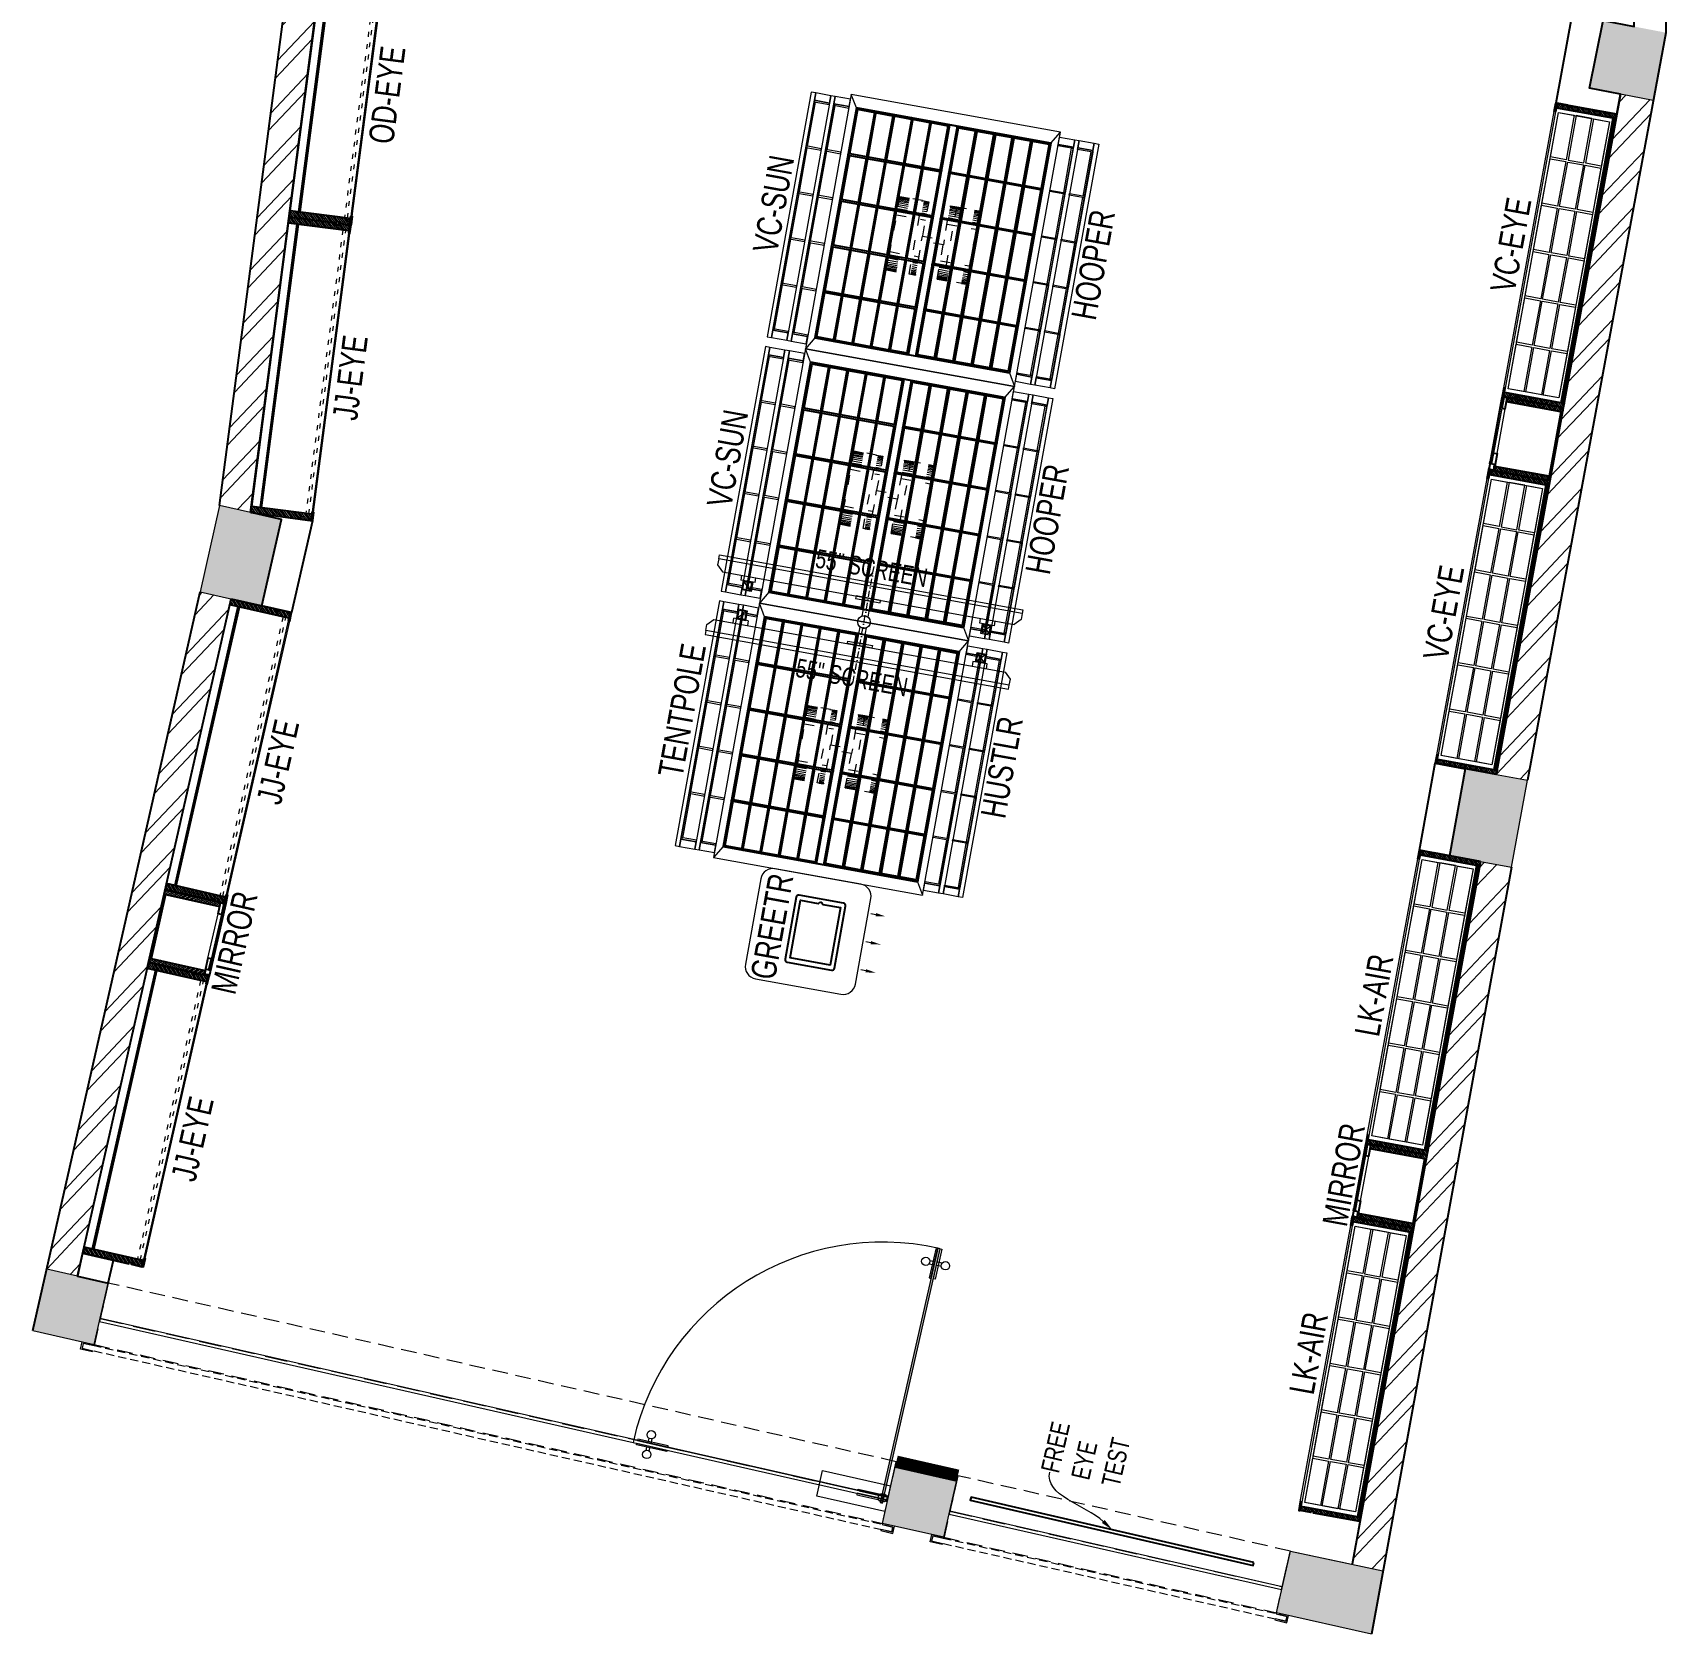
# Model space of a CAD drawing. Header units: feet. Extents: x 9506664 to 9513260, y -7065010 to -7047309.
# Drawn here: x 9506664 to 9513253, y -7065010 to -7058567 of the extents above; entities that cross this region are included whole.
import ezdxf
from ezdxf import colors
from ezdxf.entities.mleader import LeaderData, LeaderLine
from ezdxf.math import Vec2, Vec3

# ---------------------------------------------------------------- set-up
doc = ezdxf.new("R2010")
doc.units = ezdxf.units.FT
doc.header["$LTSCALE"] = 33
doc.header["$MEASUREMENT"] = 0
for name, pattern in [('a_p6_plan_L18$0$HIDDEN', [0.375, 0.25, -0.125]), ('ACAD_ISO03W100', [30, 12, -18]), ('DASHDOT2', [0.5, 0.25, -0.125, 0, -0.125]), ('HIDDEN', [9.525, 6.35, -3.175]), ('HIDDENX2', [0.75, 0.5, -0.25])]:
    doc.linetypes.add(name, pattern=pattern)
for name, color, linetype, lineweight in [('A-COL', 243, 'Continuous', 9), ('A-Glazing', 4, 'Continuous', 20), ('A-shutter', 8, 'Continuous', 18), ('beam', 90, 'Continuous', 9), ('column hatch', 5, 'Continuous', 0), ('Glazing', 141, 'Continuous', 15), ('LENS-DIM', 252, 'Continuous', 5), ('LENS-PARTITION', 21, 'Continuous', 25), ('LENS-TEXT', 31, 'Continuous', 5), ('LENS_TEXT', 31, 'Continuous', 5), ('LK-EQPMT', 3, 'Continuous', 18), ('LK-FF&E FLOOR', 1, 'Continuous', 9), ('LK-FF&E WALL', 1, 'Continuous', 9), ('LK-IT', 3, 'Continuous', 18), ('LK-MIRROR', 133, 'Continuous', 13), ('LN-ELEVATION-1', 81, 'Continuous', 25), ('LN-ELEVATION-2', 103, 'Continuous', 20), ('LN-ELEVATION-3', 125, 'Continuous', 18), ('LN-ELEVATION-4', 145, 'Continuous', 13), ('LN-ELEVATION-5', 167, 'Continuous', 5), ('LN-HATCH', 251, 'Continuous', 0), ('PLANO-TXT', 252, 'Continuous', 5), ('rolling shutter', 1, 'Continuous', 5)]:
    doc.layers.add(name, color=color, linetype=linetype, lineweight=lineweight)
doc.layers.add('A-WALL', color=1, linetype='Continuous')
doc.styles.add('LK TXT', font='GILC____.TTF', dxfattribs={"height": 100})
doc.styles.get("Standard").update_dxf_attribs({"font": 'GILC____.TTF'})
pattern_1 = [(45, (7858054.0837, 3504049.203), (-4.4901280605, 4.4901280605), [])]
pattern_2 = [(226.6174734, (-12347417.07, 5152214.36), (90.7571741, -85.7723789), []), (226.6174734, (-12347475.91, 5152212.7), (90.7571741, -85.7723789), [])]

# ---------------------------------------------------------------- blocks, each defined once
blk = doc.blocks.new('MIRROR')
at = {"layer": 'LN-HATCH', "ltscale": 0.5}
h = blk.add_hatch(dxfattribs=at)
h.set_pattern_fill('ANSI31', color=256, scale=2)
h.set_pattern_definition([(45, (4060433.7416, 1708720.787), (-4.4901280605, 4.4901280605), [])])
h.paths.add_polyline_path([(212.9, 101.3), (230.9, 101.3), (230.9, -127.7), (212.9, -127.7)])
h.paths.add_polyline_path([(230.9, 95.3), (494.9, 95.3), (494.9, 101.3), (230.9, 101.3)])
h.paths.add_polyline_path([(512.9, 101.3), (494.9, 101.3), (494.9, -127.7), (512.9, -127.7)])
at = {"layer": 'Defpoints'}
blk.add_lwpolyline([(512.9, 101.3), (212.9, 101.3), (212.9, -148.7), (512.9, -148.7)], close=True, dxfattribs=at)
at = {"layer": 'LN-ELEVATION-1'}
for points in [[(212.9, 101.3), (230.9, 101.3), (230.9, -127.7), (212.9, -127.7)], [(230.9, 95.3), (494.9, 95.3), (494.9, 101.3), (230.9, 101.3)], [(512.9, 101.3), (494.9, 101.3), (494.9, -127.7), (512.9, -127.7)], [(259.9, -141.7), (259.9, -127.7), (214.9, -127.7), (214.9, -148.7), (223.9, -148.7), (223.9, -147.2), (216.4, -147.2), (216.4, -141.7)], [(442.9, -141.7), (442.9, -127.7), (487.9, -127.7), (487.9, -148.7), (478.9, -148.7), (478.9, -147.2), (486.4, -147.2), (486.4, -141.7)], [(504.9, -148.7), (504.9, -147.2), (509.4, -147.2), (509.4, -129.2), (487.9, -129.2), (487.9, -127.7), (510.9, -127.7), (510.9, -148.7)]]:
    blk.add_lwpolyline(points, close=True, dxfattribs=at)
at = {"layer": 'LN-ELEVATION-2'}
blk.add_lwpolyline([(259.9, -141.7), (442.9, -141.7), (442.9, -127.7), (259.9, -127.7)], close=True, dxfattribs=at)
at = {"layer": 'LN-ELEVATION-2', "color": 4, "lineweight": 0}
blk.add_lwpolyline([(216.4, -141.7), (486.4, -141.7), (486.4, -147.2), (216.4, -147.2)], close=True, dxfattribs=at)
at = {"layer": 'LN-ELEVATION-4', "ltscale": 0.5}
blk.add_line((478.9, -148.7), (223.9, -148.7), dxfattribs=at)
blk = doc.blocks.new('VC HD 1200')
at = {"layer": 'LN-HATCH', "ltscale": 0.5}
h = blk.add_hatch(dxfattribs=at)
h.set_pattern_fill('ANSI31', color=256, scale=2)
h.set_pattern_definition([(45, (3760859.753, 1795248.936), (-4.490128061, 4.490128061), [])])
h.paths.add_polyline_path([(-1200, 250), (-1200, 60), (-1194, 60), (-1194, 50), (-1200, 50), (-1200, 6), (-1182, 6), (-1182, 250)])
h = blk.add_hatch(dxfattribs=at)
h.set_pattern_fill('ANSI31', color=256, scale=2)
h.set_pattern_definition(pattern_1)
h.paths.add_polyline_path([(0, 250), (0, 60), (-6, 60), (-6, 50), (0, 50), (0, 6), (-18, 6), (-18, 250)])
h = blk.add_hatch(dxfattribs=at)
h.set_pattern_fill('ANSI31', color=256, scale=2)
h.set_pattern_definition([(45, (7858047.0837, 3504049.203), (-4.4901280605, 4.4901280605), [])])
h.paths.add_polyline_path([(-1165, 6), (-1165, 0), (-1200, 0), (-1200, 6)])
h = blk.add_hatch(dxfattribs=at)
h.set_pattern_fill('ANSI31', color=256, scale=2)
h.set_pattern_definition(pattern_1)
h.paths.add_polyline_path([(-28, 6), (-28, 0), (0, 0), (0, 6)])
at = {"layer": 'LN-ELEVATION-1', "ltscale": 0.5}
for points in [[(-1200, 250), (-1200, 60), (-1194, 60), (-1194, 50), (-1200, 50), (-1200, 6), (-1182, 6), (-1182, 250)], [(-18, 238), (-1182, 238), (-1182, 244), (-18, 244)], [(0, 250), (0, 60), (-6, 60), (-6, 50), (0, 50), (0, 6), (-18, 6), (-18, 250)], [(-1165, 6), (-1165, 0), (-1200, 0), (-1200, 6)], [(-35, 6), (-35, 0), (0, 0), (0, 6)]]:
    blk.add_lwpolyline(points, close=True, dxfattribs=at)
at = {"layer": 'LN-ELEVATION-3', "ltscale": 0.5}
for p, q in [((-1182, 250), (-18, 250)), ((-1165, 6), (-35, 6)), ((-35, 0), (-1165, 0))]:
    blk.add_line(p, q, dxfattribs=at)
for points in [[(-1165, 226), (-35, 226), (-35, 18), (-1165, 18)], [(-1165, 226), (-983.3, 226), (-983.3, 162), (-1165, 162)], [(-975.3, 226), (-793.7, 226), (-793.7, 162), (-975.3, 162)], [(-785.7, 226), (-604, 226), (-604, 162), (-785.7, 162)], [(-596, 226), (-414.3, 226), (-414.3, 162), (-596, 162)], [(-406.3, 226), (-224.7, 226), (-224.7, 162), (-406.3, 162)], [(-216.7, 226), (-35, 226), (-35, 162), (-216.7, 162)], [(-1165, 90), (-983.3, 90), (-983.3, 154), (-1165, 154)], [(-975.3, 154), (-793.7, 154), (-793.7, 90), (-975.3, 90)], [(-785.7, 154), (-604, 154), (-604, 90), (-785.7, 90)], [(-596, 154), (-414.3, 154), (-414.3, 90), (-596, 90)], [(-406.3, 154), (-224.7, 154), (-224.7, 90), (-406.3, 90)], [(-216.7, 154), (-35, 154), (-35, 90), (-216.7, 90)], [(-1165, 82), (-983.3, 82), (-983.3, 18), (-1165, 18)], [(-975.3, 82), (-793.7, 82), (-793.7, 18), (-975.3, 18)], [(-785.7, 82), (-604, 82), (-604, 18), (-785.7, 18)], [(-596, 82), (-414.3, 82), (-414.3, 18), (-596, 18)], [(-406.3, 82), (-224.7, 82), (-224.7, 18), (-406.3, 18)], [(-216.7, 82), (-35, 82), (-35, 18), (-216.7, 18)]]:
    blk.add_lwpolyline(points, close=True, dxfattribs=at)
blk = doc.blocks.new('*U49')
at = {"layer": 'A-shutter', "color": 5, "ltscale": 10}
for points in [[(41038450.5, -1561539.2), (41038450.5, -1561544.2), (41038405.5, -1561544.2), (41038405.5, -1561564.2), (41038450.5, -1561564.2), (41038450.5, -1561569.2), (41038400.5, -1561569.2), (41038400.5, -1561539.2)], [(41041701.7, -1561539.2), (41041701.7, -1561544.2), (41041746.7, -1561544.2), (41041746.7, -1561564.2), (41041701.7, -1561564.2), (41041701.7, -1561569.2), (41041751.7, -1561569.2), (41041751.7, -1561539.2)]]:
    blk.add_lwpolyline(points, close=True, dxfattribs=at)
at = {"layer": 'A-shutter', "color": 5, "linetype": 'HIDDENX2', "ltscale": 2}
blk.add_lwpolyline([(41038405.5, -1561544.2), (41038405.5, -1561564.2), (41041746.7, -1561564.2), (41041746.7, -1561544.2)], close=True, dxfattribs=at)
blk = doc.blocks.new('*U50')
at = {"layer": 'A-shutter', "color": 5, "ltscale": 10}
for points in [[(41038450.5, -1561539.2), (41038450.5, -1561544.2), (41038405.5, -1561544.2), (41038405.5, -1561564.2), (41038450.5, -1561564.2), (41038450.5, -1561569.2), (41038400.5, -1561569.2), (41038400.5, -1561539.2)], [(41039822.1, -1561539.2), (41039822.1, -1561544.2), (41039867.1, -1561544.2), (41039867.1, -1561564.2), (41039822.1, -1561564.2), (41039822.1, -1561569.2), (41039872.1, -1561569.2), (41039872.1, -1561539.2)]]:
    blk.add_lwpolyline(points, close=True, dxfattribs=at)
at = {"layer": 'A-shutter', "color": 5, "linetype": 'HIDDENX2', "ltscale": 2}
blk.add_lwpolyline([(41038405.5, -1561544.2), (41038405.5, -1561564.2), (41039867.1, -1561564.2), (41039867.1, -1561544.2)], close=True, dxfattribs=at)
blk = doc.blocks.new('A$C52d6eda2')
at = {"layer": 'column hatch'}
h = blk.add_hatch(color=8, dxfattribs=at)
h.dxf.hatch_style = 1
h.paths.add_polyline_path([(3292.9, 706.9), (3292.9, 707.7), (3041.2, 756.2), (2985.9, 484.5), (3242.5, 435.2)])
h.paths.add_polyline_path([(1587, 1026.1), (1337.3, 1072.7), (1290.7, 823), (1540.4, 776.4)])
h.paths.add_polyline_path([(-1800.3, 1688.7), (-2141.2, 1754.4), (-2177.4, 1476.9), (-1853.1, 1414.6)])
h.paths.add_polyline_path([(3284.9, 5433.7), (2904.1, 5422.9), (2912, 5143.7), (3292.8, 5154.4)])
h.paths.add_polyline_path([(-1491.7, 5595.9), (-1847, 5609.9), (-1863.7, 5331), (-1502.7, 5316.8)])
h.paths.add_polyline_path([(-1361.8, 8198), (-1693.1, 8188.6), (-1709.8, 7908.6), (-1353.9, 7918.7)])
h.paths.add_polyline_path([(3284.6, 8329.2), (2903.7, 8318.4), (2911.6, 8039.1), (3292.5, 8049.9)])
h.paths.add_polyline_path([(3310.9, 11965.4), (2932.9, 11956.6), (2929.4, 11702.5), (3309, 11714.9)])
h.paths.add_polyline_path([(-1100.7, 11862.1), (-1474.4, 11853.3), (-1504.4, 11350.4), (-1131.9, 11380)])
h = blk.add_hatch(color=8, dxfattribs=at)
h.dxf.hatch_style = 1
h.paths.add_polyline_path([(-2973.8, -4322.9), (-3221.5, -4266.7), (-3277.7, -4514.4), (-3030, -4570.6)])
h.paths.add_polyline_path([(444.6, -5098.1), (196.9, -5041.9), (140.7, -5289.6), (388.5, -5345.8)])
h.paths.add_polyline_path([(2154.9, -5480.4), (1782.3, -5401.4), (1726.1, -5649.1), (2108.3, -5735.8)])
h.paths.add_polyline_path([(2735.9, -2299.3), (2486, -2253.7), (2422.1, -2603.5), (2672, -2649.2)])
h.paths.add_polyline_path([(-2277.3, -1251.3), (-2525.7, -1195), (-2603.6, -1541.9), (-2355.9, -1598.1)])
at = {"layer": 'LN-HATCH'}
h = blk.add_hatch(dxfattribs=at)
h.set_pattern_fill('ANSI32', color=256, scale=333, angle=181.61747)
h.set_pattern_definition(pattern_2)
h.paths.add_polyline_path([(-2052.5, 1452.9), (-2177.4, 1476.9), (-2525.7, -1195), (-2401.3, -1223.2)])
h = blk.add_hatch(dxfattribs=at)
h.set_pattern_fill('ANSI32', color=256, scale=333, angle=181.61747)
h.set_pattern_definition(pattern_2)
h.paths.add_polyline_path([(3242.5, 435.2), (3110.8, 460.5), (2610.9, -2276.5), (2735.9, -2299.3)])
h = blk.add_hatch(dxfattribs=at)
h.set_pattern_fill('ANSI32', color=256, scale=333, angle=181.61747)
h.set_pattern_definition(pattern_2)
h.paths.add_polyline_path([(-2479.7, -1570), (-2603.6, -1541.9), (-3221.5, -4266.7), (-3097.6, -4294.8)])
h = blk.add_hatch(dxfattribs=at)
h.set_pattern_fill('ANSI32', color=256, scale=333, angle=181.61747)
h.set_pattern_definition(pattern_2)
h.paths.add_polyline_path([(2030.6, -5454), (2154.9, -5480.4), (2672, -2649.2), (2547.1, -2626.3)])
at = {"color": 3, "linetype": 'a_p6_plan_L18$0$HIDDEN', "ltscale": 11}
blk.add_lwpolyline([(-2052.5, 1452.9), (-2401.3, -1223.2), (-2277.3, -1251.3), (-2355.9, -1598.1), (-2479.7, -1570), (-3097.6, -4294.8), (-2973.8, -4322.9), (-3006.2, -4465.9), (164.5, -5184.9), (196.9, -5041.9), (444.6, -5098.1), (412.2, -5241.1), (1749.8, -5544.4), (1782.3, -5401.4), (2030.6, -5454), (2547.1, -2626.3), (2422.1, -2603.5), (2486, -2253.7), (2610.9, -2276.5), (3110.8, 460.5), (2985.9, 484.5), (3041.2, 756.2)], dxfattribs=at)
at = {"layer": 'A-COL'}
for p, q in [((2985.9, 484.5), (3041.2, 756.2)), ((3242.5, 435.2), (2985.9, 484.5)), ((-2525.7, -1195), (-2603.6, -1541.9)), ((-2277.3, -1251.3), (-2525.7, -1195)), ((-2355.9, -1598.1), (-2277.3, -1251.3)), ((-2603.6, -1541.9), (-2355.9, -1598.1)), ((2486, -2253.7), (2422.1, -2603.5)), ((2486, -2253.7), (2735.9, -2299.3)), ((2672, -2649.2), (2735.9, -2299.3)), ((2422.1, -2603.5), (2672, -2649.2)), ((-2973.8, -4322.9), (-3221.5, -4266.7)), ((-3030, -4570.6), (-2973.8, -4322.9)), ((-3277.7, -4514.4), (-3030, -4570.6)), ((140.7, -5289.6), (196.9, -5041.9)), ((196.9, -5041.9), (444.6, -5098.1)), ((388.5, -5345.8), (444.6, -5098.1)), ((388.5, -5345.8), (140.7, -5289.6)), ((1726.1, -5649.1), (1782.3, -5401.4)), ((1782.3, -5401.4), (2154.9, -5480.4)), ((2108.3, -5735.8), (1726.1, -5649.1))]:
    blk.add_line(p, q, dxfattribs=at)
at = {"layer": 'A-Glazing'}
for points in [[(164.5, -5184.9), (-3006.2, -4465.9), (-3008.9, -4477.6), (161.8, -5196.6)], [(1749.8, -5544.4), (412.2, -5241.1), (409.5, -5252.8), (1747.2, -5556.1)]]:
    blk.add_lwpolyline(points, close=True, dxfattribs=at)
at = {"layer": 'A-WALL'}
for p, q in [((3292.9, 5150.8), (3292.9, 706.9)), ((-2525.7, -1195), (-2140.9, 1757.2)), ((-2401.3, -1223.2), (-2052.4, 1452.9)), ((3292.9, 706.9), (2735.9, -2299.3)), ((3110.8, 460.5), (2610.9, -2276.5)), ((-3277.7, -4514.4), (-2603.6, -1541.9)), ((-3097.6, -4294.8), (-2479.7, -1570)), ((2547.1, -2626.3), (2030.6, -5454)), ((2672, -2649.2), (2108.3, -5735.8))]:
    blk.add_line(p, q, dxfattribs=at)
at = {"layer": 'beam', "linetype": 'HIDDEN', "ltscale": 0.3}
for points in [[(-2973.8, -4322.9), (-3030, -4570.6), (140.7, -5289.6), (196.9, -5041.9)], [(444.6, -5098.1), (388.5, -5345.8), (1726.1, -5649.1), (1782.3, -5401.4)]]:
    blk.add_lwpolyline(points, close=True, dxfattribs=at)
at = {"layer": 'rolling shutter', "rotation": 347.2235078522287}
for name, p in [('*U49', (-39680043.6, 10593892.2, 102298.9)), ('*U50', (-39676625.1, 10593117.1, 102298.9))]:
    blk.add_blockref(name, p, dxfattribs=at)
blk = doc.blocks.new('Entrance Door')
at = {"layer": 'Glazing', "ltscale": 111}
blk.add_hatch(color=256, dxfattribs=at).paths.add_polyline_path([(18, -34.8), (18, -1235), (30, -1235), (30, -34.8)])
at = {"layer": 'Glazing'}
for p, q in [((30, -54.2), (18, -66.2)), ((1117.8, -31.3), (1117.8, -54.3)), ((1117.8, -89.2), (1117.8, -66.3)), ((1132.8, -31.3), (1132.8, -54.3)), ((1132.8, -89.2), (1132.8, -66.3))]:
    blk.add_line(p, q, dxfattribs=at)
at = {"layer": 'Glazing', "ltscale": 44}
for p, q in [((-4.9, -1156.3), (18, -1156.3)), ((-4.9, -1171.3), (18, -1171.3)), ((52.9, -1156.3), (30, -1156.3)), ((52.9, -1171.3), (30, -1171.3))]:
    blk.add_line(p, q, dxfattribs=at)
at = {"layer": 'Glazing'}
for points in [[(320, -120.5), (0, -120.5), (0, 0), (320, 0)], [(0, -54.2), (142.5, -54.2), (142.5, -46.8), (0, -46.8)], [(0, -66.2), (142.5, -66.2), (142.5, -73.7), (0, -73.7)], [(1180.8, -54.3), (1038.3, -54.3), (1038.3, -46.8), (1180.8, -46.8)], [(1180.8, -66.3), (1038.3, -66.3), (1038.3, -73.8), (1180.8, -73.8)]]:
    blk.add_lwpolyline(points, close=True, dxfattribs=at)
at = {"layer": 'Glazing', "ltscale": 222}
blk.add_lwpolyline([(-1.5, -66.2), (1198.8, -66.2), (1198.8, -54.2), (-1.5, -54.2)], close=True, dxfattribs=at)
at = {"layer": 'Glazing', "ltscale": 111}
blk.add_lwpolyline([(18, -34.8), (18, -1235), (30, -1235), (30, -34.8)], close=True, dxfattribs=at)
at = {"layer": 'Glazing', "ltscale": 44}
for points in [[(18, -1092.5), (18, -1235), (10.5, -1235), (10.5, -1092.5)], [(30, -1092.5), (30, -1235), (37.5, -1235), (37.5, -1092.5)]]:
    blk.add_lwpolyline(points, close=True, dxfattribs=at)
at = {"layer": 'Glazing'}
for centre, radius in [((1125.3, -13.9), 19), ((24, -58.7), 19.8), ((1125.3, -106.6), 19)]:
    blk.add_circle(centre, radius, dxfattribs=at)
at = {"layer": 'Glazing', "ltscale": 44}
for centre in [(-22.4, -1163.8), (70.4, -1163.8)]:
    blk.add_circle(centre, 19, dxfattribs=at)
at = {"layer": 'Glazing', "ltscale": 222}
blk.add_arc((24, -60.2), 1174.8, 270, 359.99955, dxfattribs=at)
blk = doc.blocks.new('JJ SH 1200')
at = {"layer": 'LN-HATCH', "ltscale": 0.5}
h = blk.add_hatch(dxfattribs=at)
h.set_pattern_fill('ANSI31', color=256, scale=2)
h.set_pattern_definition([(45, (4097187.331, 1708800.267), (-4.4901280605, 4.4901280605), [])])
h.paths.add_polyline_path([(792.1, 220), (792.1, 30), (786.1, 30), (786.1, 20), (792.1, 20), (792.1, -24), (767.1, -24), (767.1, 220)])
h.paths.add_polyline_path([(-382.9, 180), (767.1, 180), (767.1, 186), (-382.9, 186)])
h.paths.add_polyline_path([(757.1, -24), (757.1, -30), (792.1, -30), (792.1, -24)])
h.paths.add_polyline_path([(-407.9, 220), (-407.9, 30), (-401.9, 30), (-401.9, 20), (-407.9, 20), (-407.9, -24), (-382.9, -24), (-382.9, 220)])
h.paths.add_polyline_path([(-372.9, -24), (-372.9, -30), (-407.9, -30), (-407.9, -24)])
at = {"layer": 'LN-ELEVATION-1', "ltscale": 0.5}
for points in [[(-407.9, 220), (-407.9, 30), (-401.9, 30), (-401.9, 20), (-407.9, 20), (-407.9, -24), (-382.9, -24), (-382.9, 220)], [(792.1, 220), (792.1, 30), (786.1, 30), (786.1, 20), (792.1, 20), (792.1, -24), (767.1, -24), (767.1, 220)], [(-382.9, 180), (767.1, 180), (767.1, 186), (-382.9, 186)], [(-372.9, -24), (-372.9, -30), (-407.9, -30), (-407.9, -24)], [(757.1, -24), (757.1, -30), (792.1, -30), (792.1, -24)]]:
    blk.add_lwpolyline(points, close=True, dxfattribs=at)
at = {"layer": 'LN-ELEVATION-3', "ltscale": 0.5}
for p, q in [((767.1, 220), (-382.9, 220)), ((757.1, -24), (-372.9, -24)), ((-372.9, -30), (757.1, -30))]:
    blk.add_line(p, q, dxfattribs=at)
at = {"layer": 'LN-ELEVATION-4', "linetype": 'ACAD_ISO03W100', "ltscale": 0.05}
blk.add_lwpolyline([(767.1, 0), (-382.9, 0), (-382.9, -12), (767.1, -12)], close=True, dxfattribs=at)
blk = doc.blocks.new('GREETR 450x450')
at = {"layer": 'LN-ELEVATION-1', "linetype": 'ByBlock', "lineweight": -2}
for p, q in [((481.3, 339.7), (461, 339.7)), ((481.3, 225), (461, 225)), ((481.3, 110.3), (461, 110.3))]:
    blk.add_line(p, q, dxfattribs=at)
at = {"layer": 'LN-ELEVATION-1'}
for points in [[(355.5, 98.3), (355.5, 352.3, 0.414214), (345.5, 362.3), (163.5, 362.3, 0.414214), (153.5, 352.3), (153.5, 98.3, 0.414214), (163.5, 88.3), (345.5, 88.3, 0.414214)], [(264, 342.8), (336.5, 342.8), (336.5, 107.8), (172.5, 107.8), (172.5, 342.8), (245, 342.8, 0.327538), (246.9, 344.2, -0.733799), (262.1, 344.2, 0.327538)]]:
    blk.add_lwpolyline(points, format="xyb", close=True, dxfattribs=at)
at = {"layer": 'LN-ELEVATION-1', "linetype": 'ByBlock', "lineweight": -2}
for points in [[(481.3, 346.4), (481.3, 333.1), (521.3, 339.7)], [(481.3, 231.7), (481.3, 218.3), (521.3, 225)], [(481.3, 116.9), (481.3, 103.6), (521.3, 110.3)]]:
    blk.add_solid(points, dxfattribs=at)
at = {"layer": 'LN-ELEVATION-2'}
blk.add_lwpolyline([(50, 0), (400, 0, 0.414214), (450, 50), (450, 400, 0.414214), (400, 450), (50, 450, 0.414214), (0, 400), (0, 50, 0.414214)], format="xyb", close=True, dxfattribs=at)
at = {"layer": 'LENS-TEXT', "color": 0, "linetype": 'Continuous', "ltscale": 3, "insert": (78.9, 218.7), "char_height": 100, "attachment_point": 5, "rotation": 90, "style": 'LK TXT'}
blk.add_mtext_dynamic_manual_height_columns('GREETR', width=353.056, gutter_width=0.5, heights=[0], dxfattribs=at)
blk = doc.blocks.new('ffgd')
at = {"layer": 'LN-ELEVATION-4', "linetype": 'ACAD_ISO03W100', "ltscale": 0.1}
blk.add_lwpolyline([(0, 47.3), (0, -41.5), (-20, -41.5), (-20, 47.3)], close=True, dxfattribs=at)
at = {"layer": 'LN-ELEVATION-5', "linetype": 'ACAD_ISO03W100', "ltscale": 0.1}
for p, q in [((-159.9, 165.7), (-159.9, 47.3)), ((-159.7, 165.7), (-159.7, 47.3)), ((-159.4, 165.7), (-159.4, 47.3)), ((-159, 165.7), (-159, 47.3)), ((-158.5, 165.7), (-158.5, 47.3)), ((-157.9, 165.7), (-157.9, 47.3)), ((-157.1, 165.7), (-157.1, 47.3)), ((-156.1, 165.7), (-156.1, 47.3)), ((-154.1, 165.7), (-154.1, 47.3)), ((-151.1, 165.7), (-151.1, 47.3)), ((-146.1, 165.7), (-146.1, 47.3)), ((-141.1, 165.7), (-141.1, 47.3)), ((-135.1, 165.7), (-135.1, 47.3)), ((-128.1, 165.7), (-128.1, 47.3)), ((-120.1, 165.7), (-120.1, 47.3)), ((-111.1, 165.7), (-111.1, 47.3)), ((-102.1, 165.7), (-102.1, 47.3)), ((-85, 165.7), (-85, 47.3)), ((65, 165.7), (65, 47.3)), ((82.1, 165.7), (82.1, 47.3)), ((91.1, 165.7), (91.1, 47.3)), ((100.1, 165.7), (100.1, 47.3)), ((108.1, 165.7), (108.1, 47.3)), ((115.1, 165.7), (115.1, 47.3)), ((121.1, 165.7), (121.1, 47.3)), ((126.1, 165.7), (126.1, 47.3)), ((131.1, 165.7), (131.1, 47.3)), ((134.1, 165.7), (134.1, 47.3)), ((136.1, 165.7), (136.1, 47.3)), ((137.1, 165.7), (137.1, 47.3)), ((137.9, 165.7), (137.9, 47.3)), ((138.5, 165.7), (138.5, 47.3)), ((139, 165.7), (139, 47.3)), ((139.4, 165.7), (139.4, 47.3)), ((139.7, 165.7), (139.7, 47.3)), ((139.9, 165.7), (139.9, 47.3)), ((-159.9, -41.5), (-159.9, -159.9)), ((-159.7, -41.5), (-159.7, -159.9)), ((-159.4, -41.5), (-159.4, -159.9)), ((-159, -41.5), (-159, -159.9)), ((-158.5, -41.5), (-158.5, -159.9)), ((-157.9, -41.5), (-157.9, -159.9)), ((-157.1, -41.5), (-157.1, -159.9)), ((-156.1, -41.5), (-156.1, -159.9)), ((-154.1, -41.5), (-154.1, -159.9)), ((-151.1, -41.5), (-151.1, -159.9)), ((-146.1, -41.5), (-146.1, -159.9)), ((-141.1, -41.5), (-141.1, -159.9)), ((-135.1, -41.5), (-135.1, -159.9)), ((-128.1, -41.5), (-128.1, -159.9)), ((-120.1, -41.5), (-120.1, -159.9)), ((-111.1, -41.5), (-111.1, -159.9)), ((-102.1, -41.5), (-102.1, -159.9)), ((-85, -41.5), (-85, -159.9)), ((65, -41.5), (65, -159.9)), ((82.1, -41.5), (82.1, -159.9)), ((91.1, -41.5), (91.1, -159.9)), ((100.1, -41.5), (100.1, -159.9)), ((108.1, -41.5), (108.1, -159.9)), ((115.1, -41.5), (115.1, -159.9)), ((121.1, -41.5), (121.1, -159.9)), ((126.1, -41.5), (126.1, -159.9)), ((131.1, -41.5), (131.1, -159.9)), ((134.1, -41.5), (134.1, -159.9)), ((136.1, -41.5), (136.1, -159.9)), ((137.1, -41.5), (137.1, -159.9)), ((137.9, -41.5), (137.9, -159.9)), ((138.5, -41.5), (138.5, -159.9)), ((139, -41.5), (139, -159.9)), ((139.4, -41.5), (139.4, -159.9)), ((139.7, -41.5), (139.7, -159.9)), ((139.9, -41.5), (139.9, -159.9))]:
    blk.add_line(p, q, dxfattribs=at)
for points in [[(140, 73), (140, 165.7), (-160, 165.7), (-160, 73)], [(140, -67.1), (140, -159.9), (-160, -159.9), (-160, -67.1)]]:
    blk.add_lwpolyline(points, dxfattribs=at)
for points in [[(140, 73), (140, 47.3), (-160, 47.3), (-160, 73)], [(140, -41.5), (140, -67.1), (-160, -67.1), (-160, -41.5)]]:
    blk.add_lwpolyline(points, close=True, dxfattribs=at)
blk = doc.blocks.new('EURO 1040 x 1175')
at = {"layer": 'LN-ELEVATION-1'}
for points in [[(-470, -327.4), (470, -327.4), (470, 467.6), (-470, 467.6)], [(-470, 85.1), (470, 85.1), (470, 467.6), (-470, 467.6)], [(-283.2, 85.1), (-277.2, 85.1), (-277.2, 467.6), (-283.2, 467.6)], [(-96.4, 85.1), (-90.4, 85.1), (-90.4, 467.6), (-96.4, 467.6)], [(90.4, 85.1), (96.4, 85.1), (96.4, 467.6), (90.4, 467.6)], [(277.2, 85.1), (283.2, 85.1), (283.2, 467.6), (277.2, 467.6)], [(-470, 386.6), (-283.2, 386.6), (-283.2, 392.6), (-470, 392.6)], [(-277.2, 386.6), (-96.4, 386.6), (-96.4, 392.6), (-277.2, 392.6)], [(-90.4, 386.6), (90.4, 386.6), (90.4, 392.6), (-90.4, 392.6)], [(96.4, 386.6), (277.2, 386.6), (277.2, 392.6), (96.4, 392.6)], [(283.2, 386.6), (470, 386.6), (470, 392.6), (283.2, 392.6)], [(-470, 311.2), (-283.2, 311.2), (-283.2, 317.2), (-470, 317.2)], [(-277.2, 311.2), (-96.4, 311.2), (-96.4, 317.2), (-277.2, 317.2)], [(-90.4, 311.2), (90.4, 311.2), (90.4, 317.2), (-90.4, 317.2)], [(96.4, 311.2), (277.2, 311.2), (277.2, 317.2), (96.4, 317.2)], [(283.2, 311.2), (470, 311.2), (470, 317.2), (283.2, 317.2)], [(-470, 235.8), (-283.2, 235.8), (-283.2, 241.8), (-470, 241.8)], [(-277.2, 235.8), (-96.4, 235.8), (-96.4, 241.8), (-277.2, 241.8)], [(-90.4, 235.8), (90.4, 235.8), (90.4, 241.8), (-90.4, 241.8)], [(96.4, 235.8), (277.2, 235.8), (277.2, 241.8), (96.4, 241.8)], [(283.2, 235.8), (470, 235.8), (470, 241.8), (283.2, 241.8)], [(-470, 160.4), (-283.2, 160.4), (-283.2, 166.4), (-470, 166.4)], [(-277.2, 160.4), (-96.4, 160.4), (-96.4, 166.4), (-277.2, 166.4)], [(-90.4, 160.4), (90.4, 160.4), (90.4, 166.4), (-90.4, 166.4)], [(96.4, 160.4), (277.2, 160.4), (277.2, 166.4), (96.4, 166.4)], [(283.2, 160.4), (470, 160.4), (470, 166.4), (283.2, 166.4)], [(-470, 85.1), (470, 85.1), (470, 55.1), (-470, 55.1)], [(-470, 55.1), (470, 55.1), (470, -327.4), (-470, -327.4)], [(-283.2, 55.1), (-277.2, 55.1), (-277.2, -327.4), (-283.2, -327.4)], [(-96.4, 55.1), (-90.4, 55.1), (-90.4, -327.4), (-96.4, -327.4)], [(90.4, 55.1), (96.4, 55.1), (96.4, -327.4), (90.4, -327.4)], [(277.2, 55.1), (283.2, 55.1), (283.2, -327.4), (277.2, -327.4)], [(-470, -20.3), (-283.2, -20.3), (-283.2, -26.3), (-470, -26.3)], [(-277.2, -20.3), (-96.4, -20.3), (-96.4, -26.3), (-277.2, -26.3)], [(-90.4, -20.3), (90.4, -20.3), (90.4, -26.3), (-90.4, -26.3)], [(96.4, -20.3), (277.2, -20.3), (277.2, -26.3), (96.4, -26.3)], [(283.2, -20.3), (470, -20.3), (470, -26.3), (283.2, -26.3)], [(-470, -95.7), (-283.2, -95.7), (-283.2, -101.7), (-470, -101.7)], [(-277.2, -95.7), (-96.4, -95.7), (-96.4, -101.7), (-277.2, -101.7)], [(-90.4, -95.7), (90.4, -95.7), (90.4, -101.7), (-90.4, -101.7)], [(96.4, -95.7), (277.2, -95.7), (277.2, -101.7), (96.4, -101.7)], [(283.2, -95.7), (470, -95.7), (470, -101.7), (283.2, -101.7)], [(-470, -171.1), (-283.2, -171.1), (-283.2, -177.1), (-470, -177.1)], [(-277.2, -171.1), (-96.4, -171.1), (-96.4, -177.1), (-277.2, -177.1)], [(-90.4, -171.1), (90.4, -171.1), (90.4, -177.1), (-90.4, -177.1)], [(96.4, -171.1), (277.2, -171.1), (277.2, -177.1), (96.4, -177.1)], [(283.2, -171.1), (470, -171.1), (470, -177.1), (283.2, -177.1)], [(-470, -246.4), (-283.2, -246.4), (-283.2, -252.4), (-470, -252.4)], [(-277.2, -246.4), (-96.4, -246.4), (-96.4, -252.4), (-277.2, -252.4)], [(-90.4, -246.4), (90.4, -246.4), (90.4, -252.4), (-90.4, -252.4)], [(96.4, -246.4), (277.2, -246.4), (277.2, -252.4), (96.4, -252.4)], [(283.2, -246.4), (470, -246.4), (470, -252.4), (283.2, -252.4)]]:
    blk.add_lwpolyline(points, close=True, dxfattribs=at)
for points in [[(-283.2, 461.6), (-464, 461.6), (-464, 317.2)], [(-96.4, 461.6), (-277.2, 461.6)], [(90.4, 461.6), (-90.4, 461.6)], [(277.2, 461.6), (96.4, 461.6)], [(464, 317.2), (464, 461.6), (283.2, 461.6)], [(-464, 311.2), (-464, 241.8)], [(464, 241.8), (464, 311.2)], [(-464, 235.8), (-464, 166.4)], [(464, 166.4), (464, 235.8)], [(-464, 160.4), (-464, 91.1), (-283.2, 91.1)], [(283.2, 91.1), (464, 91.1), (464, 160.4)], [(-277.2, 91.1), (-96.4, 91.1)], [(-90.4, 91.1), (90.4, 91.1)], [(96.4, 91.1), (277.2, 91.1)], [(-464, -20.3), (-464, 49.1), (-283.2, 49.1)], [(-277.2, 49.1), (-96.4, 49.1)], [(-90.4, 49.1), (90.4, 49.1)], [(96.4, 49.1), (277.2, 49.1)], [(283.2, 49.1), (464, 49.1), (464, -20.3)], [(-464, -95.7), (-464, -26.3)], [(464, -26.3), (464, -95.7)], [(-464, -171.1), (-464, -101.7)], [(464, -101.7), (464, -171.1)], [(-283.2, -321.4), (-464, -321.4), (-464, -177.1)], [(464, -177.1), (464, -321.4), (283.2, -321.4)], [(-96.4, -321.4), (-277.2, -321.4)], [(90.4, -321.4), (-90.4, -321.4)], [(277.2, -321.4), (96.4, -321.4)]]:
    blk.add_lwpolyline(points, dxfattribs=at)
at = {"layer": 'LN-ELEVATION-2'}
blk.add_lwpolyline([(-520, -357.4), (520, -357.4), (520, 497.6), (-520, 497.6)], close=True, dxfattribs=at)
for points in [[(-470, 467.6), (-520, 497.6)], [(470, 467.6), (520, 497.6)], [(-470, -327.4), (-520, -357.4)], [(470, -327.4), (520, -357.4)]]:
    blk.add_lwpolyline(points, dxfattribs=at)
at = {"layer": 'LN-ELEVATION-3'}
for points in [[(-500, 559.6), (500, 559.6), (500, 577.6), (-500, 577.6)], [(-500, 497.6), (-470, 497.6), (-470, 559.6), (-500, 559.6)], [(470, 497.6), (500, 497.6), (500, 559.6), (470, 559.6)], [(-500, -357.4), (-470, -357.4), (-470, -419.4), (-500, -419.4)], [(470, -357.4), (500, -357.4), (500, -419.4), (470, -419.4)], [(-500, -419.4), (500, -419.4), (500, -437.4), (-500, -437.4)]]:
    blk.add_lwpolyline(points, close=True, dxfattribs=at)
at = {"layer": 'LN-ELEVATION-4'}
for points in [[(-500, 639.6), (500, 639.6), (500, 657.6), (-500, 657.6)], [(-500, 577.6), (-470, 577.6), (-470, 639.6), (-500, 639.6)], [(470, 577.6), (500, 577.6), (500, 639.6), (470, 639.6)], [(-470, 497.6), (-464, 497.6), (-464, 559.6), (-470, 559.6)], [(-464, 553.6), (-283.2, 553.6), (-283.2, 559.6), (-464, 559.6)], [(-283.2, 497.6), (-277.2, 497.6), (-277.2, 559.6), (-283.2, 559.6)], [(-277.2, 553.6), (-96.4, 553.6), (-96.4, 559.6), (-277.2, 559.6)], [(-96.4, 497.6), (-90.4, 497.6), (-90.4, 559.6), (-96.4, 559.6)], [(-90.4, 553.6), (90.4, 553.6), (90.4, 559.6), (-90.4, 559.6)], [(90.4, 497.6), (96.4, 497.6), (96.4, 559.6), (90.4, 559.6)], [(96.4, 553.6), (277.2, 553.6), (277.2, 559.6), (96.4, 559.6)], [(277.2, 497.6), (283.2, 497.6), (283.2, 559.6), (277.2, 559.6)], [(283.2, 553.6), (464, 553.6), (464, 559.6), (283.2, 559.6)], [(464, 497.6), (470, 497.6), (470, 559.6), (464, 559.6)], [(-470, -357.4), (-464, -357.4), (-464, -419.4), (-470, -419.4)], [(-283.2, -357.4), (-277.2, -357.4), (-277.2, -419.4), (-283.2, -419.4)], [(-96.4, -357.4), (-90.4, -357.4), (-90.4, -419.4), (-96.4, -419.4)], [(90.4, -357.4), (96.4, -357.4), (96.4, -419.4), (90.4, -419.4)], [(277.2, -357.4), (283.2, -357.4), (283.2, -419.4), (277.2, -419.4)], [(464, -357.4), (470, -357.4), (470, -419.4), (464, -419.4)], [(-500, -437.4), (-470, -437.4), (-470, -499.4), (-500, -499.4)], [(-464, -413.4), (-283.2, -413.4), (-283.2, -419.4), (-464, -419.4)], [(-277.2, -413.4), (-96.4, -413.4), (-96.4, -419.4), (-277.2, -419.4)], [(-90.4, -413.4), (90.4, -413.4), (90.4, -419.4), (-90.4, -419.4)], [(96.4, -413.4), (277.2, -413.4), (277.2, -419.4), (96.4, -419.4)], [(283.2, -413.4), (464, -413.4), (464, -419.4), (283.2, -419.4)], [(470, -437.4), (500, -437.4), (500, -499.4), (470, -499.4)], [(-500, -499.4), (500, -499.4), (500, -517.4), (-500, -517.4)]]:
    blk.add_lwpolyline(points, close=True, dxfattribs=at)
at = {"layer": 'LN-ELEVATION-5'}
for points in [[(-470, 577.6), (-464, 577.6), (-464, 639.6), (-470, 639.6)], [(-464, 633.6), (-283.2, 633.6), (-283.2, 639.6), (-464, 639.6)], [(-283.2, 577.6), (-277.2, 577.6), (-277.2, 639.6), (-283.2, 639.6)], [(-277.2, 633.6), (-96.4, 633.6), (-96.4, 639.6), (-277.2, 639.6)], [(-96.4, 577.6), (-90.4, 577.6), (-90.4, 639.6), (-96.4, 639.6)], [(-90.4, 633.6), (90.4, 633.6), (90.4, 639.6), (-90.4, 639.6)], [(90.4, 577.6), (96.4, 577.6), (96.4, 639.6), (90.4, 639.6)], [(96.4, 633.6), (277.2, 633.6), (277.2, 639.6), (96.4, 639.6)], [(277.2, 577.6), (283.2, 577.6), (283.2, 639.6), (277.2, 639.6)], [(283.2, 633.6), (464, 633.6), (464, 639.6), (283.2, 639.6)], [(464, 577.6), (470, 577.6), (470, 639.6), (464, 639.6)], [(-470, -437.4), (-464, -437.4), (-464, -499.4), (-470, -499.4)], [(-283.2, -437.4), (-277.2, -437.4), (-277.2, -499.4), (-283.2, -499.4)], [(-96.4, -437.4), (-90.4, -437.4), (-90.4, -499.4), (-96.4, -499.4)], [(90.4, -437.4), (96.4, -437.4), (96.4, -499.4), (90.4, -499.4)], [(277.2, -437.4), (283.2, -437.4), (283.2, -499.4), (277.2, -499.4)], [(464, -437.4), (470, -437.4), (470, -499.4), (464, -499.4)], [(-464, -493.4), (-283.2, -493.4), (-283.2, -499.4), (-464, -499.4)], [(-277.2, -493.4), (-96.4, -493.4), (-96.4, -499.4), (-277.2, -499.4)], [(-90.4, -493.4), (90.4, -493.4), (90.4, -499.4), (-90.4, -499.4)], [(96.4, -493.4), (277.2, -493.4), (277.2, -499.4), (96.4, -499.4)], [(283.2, -493.4), (464, -493.4), (464, -499.4), (283.2, -499.4)]]:
    blk.add_lwpolyline(points, close=True, dxfattribs=at)
at = {"layer": 'LENS-DIM'}
blk.add_blockref('ffgd', (10, 67.1), dxfattribs=at)
blk = doc.blocks.new('55INCH')
at = {"layer": 'LK-EQPMT', "ltscale": 12}
for p, q in [((2111558.8, 1135690.5), (2111583.2, 1135690.5)), ((2111583.2, 1135690.5), (2111607.7, 1135666)), ((2111607.7, 1134473.9), (2111607.7, 1135666)), ((2111607.7, 1135587.9), (2111627.2, 1135587.9)), ((2111627.2, 1135587.9), (2111627.2, 1135529.3)), ((2111627.2, 1135529.3), (2111607.7, 1135529.3)), ((2111627.2, 1134610.6), (2111607.7, 1134610.6)), ((2111627.2, 1134610.6), (2111627.2, 1134552)), ((2111607.7, 1134552), (2111627.2, 1134552)), ((2111558.8, 1134449.5), (2111583.2, 1134449.5)), ((2111583.2, 1134449.5), (2111607.7, 1134473.9))]:
    blk.add_line(p, q, dxfattribs=at)
at = {"layer": 'LK-EQPMT'}
for p, q in [((2111661.6, 1135543.3), (2111631, 1135573.9)), ((2111661.6, 1135573.9), (2111631, 1135543.3)), ((2111661.6, 1134597.1), (2111631, 1134566.5))]:
    blk.add_line(p, q, dxfattribs=at)
at = {"layer": 'LK-EQPMT', "ltscale": 12}
blk.add_lwpolyline([(2111542.6, 1135690.5), (2111558.8, 1135690.5), (2111558.8, 1134449.5), (2111542.6, 1134449.5)], close=True, dxfattribs=at)
at = {"layer": 'LK-EQPMT'}
for points in [[(2111627.2, 1135577.7), (2111627.2, 1135539.5), (2111665.4, 1135539.5), (2111665.4, 1135577.7)], [(2111631, 1135573.9), (2111631, 1135543.3), (2111661.6, 1135543.3), (2111661.6, 1135573.9)], [(2111627.2, 1134562.7), (2111627.2, 1134600.9), (2111665.4, 1134600.9), (2111665.4, 1134562.7)], [(2111631, 1134566.5), (2111631, 1134597.1), (2111661.6, 1134597.1), (2111661.6, 1134566.5)]]:
    blk.add_lwpolyline(points, close=True, dxfattribs=at)

msp = doc.modelspace()

# ---------------------------------------------------------------- linework, layer by layer
msp.add_lwpolyline([(9511577.4, -7064721.6), (9510439.3, -7064459), (9510436.6, -7064470.7), (9511574.7, -7064733.3)], close=True)
at = {"layer": 'LENS-PARTITION'}
for points in [[(9512983.1, -7058518.1), (9513107.8, -7058542.1), (9513107.8, -7058490.8), (9512917.8, -7058490.8), (9512857.8, -7058490.8), (9512792.2, -7058849.9), (9512798.1, -7058851), (9512841.4, -7058858.9), (9513037.9, -7058894.8), (9513052.7, -7058813.8), (9512927.8, -7058789.8)], [(9507541.9, -7060497.7), (9507789.8, -7060530), (9507705.9, -7060899.6), (9507586, -7060872.4), (9507664.6, -7060525.6)], [(9512243.2, -7061855.8), (9512306.9, -7061505.9), (9512427.9, -7061528), (9512364, -7061877.8)], [(9506988.9, -7063505.6), (9506865, -7063477.5), (9506844.2, -7063569.1), (9506968.1, -7063597.2)]]:
    msp.add_lwpolyline(points, close=True, dxfattribs=at)
at = {"layer": 'LK-IT', "color": 1, "linetype": 'DASHDOT2', "ltscale": 3}
msp.add_line((9509965.3, -7061178.4), (9510052.3, -7060697.1), dxfattribs=at)
at = {"layer": 'LK-IT'}
for points in [[(9510075.3, -7060850.8), (9509976.9, -7060833), (9509975.1, -7060842.8), (9510073.5, -7060860.6)], [(9510040.7, -7061042.5), (9509942.3, -7061024.7), (9509944.1, -7061014.9), (9510042.5, -7061032.7)]]:
    msp.add_lwpolyline(points, close=True, dxfattribs=at)
for points in [[(9510025, -7060918.7), (9510036.6, -7060853.9), (9510012, -7060849.5), (9510000.4, -7060914.2, -0.267949), (9510025, -7060918.7, 1)], [(9510017.3, -7060961.3), (9510005.6, -7061026), (9509981, -7061021.5), (9509992.7, -7060956.8, 0.267949), (9510017.3, -7060961.3, -1)]]:
    msp.add_lwpolyline(points, format="xyb", dxfattribs=at)
at = {"layer": 'LK-IT', "color": 1}
msp.add_circle((9510008.8, -7060937.7), 25, dxfattribs=at)
at = {"layer": 'LK-MIRROR', "linetype": 'ACAD_ISO03W100', "ltscale": 0.05, "const_width": 50}
msp.add_lwpolyline([(9510386.5, -7064372.4), (9510138.8, -7064316.2)], dxfattribs=at)

# ---------------------------------------------------------------- block references
at = {"layer": 'A-Glazing', "xscale": 0.8748404702499003, "yscale": 0.8748404702499003, "zscale": 0.8748404702499003, "rotation": 167.2235189343509}
msp.add_blockref('Entrance Door', (9510092.1, -7064516.2), dxfattribs=at)
at = {"layer": 'LENS-DIM', "color": 2}
msp.add_blockref('A$C52d6eda2', (9509941.9, -7059274.3), dxfattribs=at)
at = {"layer": 'LK-FF&E FLOOR'}
for name, p, rotation in [('EURO 1040 x 1175', (9510355, -7059415), 79.76132302313373), ('EURO 1040 x 1175', (9510170.2, -7060438.5), 79.76132302313373), ('EURO 1040 x 1175', (9509985.3, -7061461.9), 79.76132302313373), ('GREETR 450x450', (9509522.5, -7062364), 349.7613230212764)]:
    msp.add_blockref(name, p, dxfattribs=dict(at, rotation=rotation))
at = {"layer": 'LK-FF&E WALL'}
for name, p, rotation in [('JJ SH 1200', (9507967.8, -7058931.6), 82.57378282089446), ('VC HD 1200', (9512576.4, -7060030.3), 259.6499517889766), ('JJ SH 1200', (9507812.7, -7060121.6), 82.57378282089446), ('MIRROR', (9512760.9, -7059847.6), 259.6499517888596), ('VC HD 1200', (9512306.9, -7061505.9), 259.6499517889766), ('JJ SH 1200', (9507501.5, -7061665.4), 77.22350785275874), ('VC HD 1200', (9512027.6, -7063036.3), 259.6499517889766), ('JJ SH 1200', (9507169.8, -7063128.3), 77.22350785275874), ('MIRROR', (9512212.1, -7062853.5), 259.6499517888596), ('VC HD 1200', (9511757.9, -7064511.8), 259.6499517889766)]:
    msp.add_blockref(name, p, dxfattribs=dict(at, rotation=rotation))
at = {"layer": 'LK-FF&E WALL', "xscale": -1, "rotation": 77.22350785263154}
msp.add_blockref('MIRROR', (9507342.7, -7061829.4), dxfattribs=at)
at = {"layer": 'LK-IT', "rotation": 259.7613221761473}
msp.add_blockref('55INCH', (8768367.5, -4781102.1), dxfattribs=at)
at = {"layer": 'LK-IT', "xscale": -1, "rotation": 259.7613221761473}
msp.add_blockref('55INCH', (8017660.2, -8937258.1), dxfattribs=at)

# ---------------------------------------------------------------- texts
at = {"layer": 'LENS-TEXT', "color": 0, "linetype": 'Continuous', "ltscale": 3, "char_height": 75, "width": 783.964, "attachment_point": 5, "rotation": 349.76132, "style": 'LK TXT'}
for insert in [(9510039.3, -7060721.5), (9509959.8, -7061161.4)]:
    msp.add_mtext('\\pt225;55" SCREEN', dxfattribs=dict(at, insert=insert))
at = {"layer": 'LENS_TEXT', "linetype": 'Continuous', "ltscale": 3, "char_height": 100, "width": 324.474, "attachment_point": 5, "style": 'LK TXT'}
for insert, rotation in [((9507476, -7062228), 77.22351), ((9511939.7, -7063161.5), 79.64995)]:
    msp.add_mtext('{\\C7;MIRROR}', dxfattribs=dict(at, insert=insert, rotation=rotation))
at = {"layer": 'PLANO-TXT', "linetype": 'Continuous', "ltscale": 3, "char_height": 100, "width": 244.677, "attachment_point": 5, "style": 'LK TXT'}
for s, insert, rotation in [('OD-EYE', (9508090.3, -7058817.4), 82.57378), ('VC-SUN', (9509645.1, -7059256.2), 79.76132), ('VC-EYE', (9512612, -7059420.5), 79.64995), ('HOOPER', (9510931.5, -7059500.7), 79.76132), ('JJ-EYE', (9507942, -7059954.8), 82.57378), ('VC-SUN', (9509460.2, -7060279.7), 79.76132), ('HOOPER', (9510746.6, -7060524.2), 79.76132), ('VC-EYE', (9512341.8, -7060900), 79.64995), ('TENTPOLE', (9509277.1, -7061293.2), 79.76132), ('JJ-EYE', (9507651.4, -7061500.6), 77.22351), ('HUSTLR', (9510564, -7061522.3), 79.76132), ('LK-AIR', (9512060.9, -7062439.1), 79.64995), ('JJ-EYE', (9507307.6, -7063016.9), 77.22351), ('LK-AIR', (9511797.6, -7063879.5), 79.64995)]:
    msp.add_mtext(s, dxfattribs=dict(at, insert=insert, rotation=rotation))

# ---------------------------------------------------------------- leaders
at = {"layer": 'LENS_TEXT', "color": 1, "linetype": 'Continuous', "ltscale": 3}
ml = msp.add_multileader_mtext('Standard', dxfattribs=at)
ml.set_content('{\\C256;FREE EYE TEST}', color=1)
ml.set_leader_properties(color=256, linetype='ByLayer', lineweight=-1)
ml.build(insert=Vec2(0, 0))
ml.multileader.update_dxf_attribs({"leader_type": 2, "dogleg_length": 0.36, "arrow_head_size": 50})
ctx = ml.context
ctx.base_point, ctx.char_height, ctx.arrow_head_size, ctx.landing_gap_size, ctx.plane_origin, ctx.plane_x_axis, ctx.plane_y_axis = Vec3(9510756.4, -7064357.5), 75, 50, 0.09, Vec3(9509141.6, -7065296.2), Vec3(0.22486, 0.974391), Vec3(-0.974391, 0.22486)
notes = []
notes.append((ctx, [(0, (1, 1, 0), (9510756.3, -7064357.9), (0.22486, 0.974391), 0.36, [(1, [(9511008.3, -7064590.3)], 0, [])])]))
ctx.mtext.insert, ctx.mtext.text_direction, ctx.mtext.rotation, ctx.mtext.width, ctx.mtext.flow_direction = Vec3(9510719.4, -7064348.9), Vec3(0.22486, 0.974391), 1.343997, 354.238, 5
for ctx, leaders in notes:
    for number, flags, end, landing, length, lines in leaders:
        leader = LeaderData()
        leader.index, (leader.has_last_leader_line, leader.has_dogleg_vector, leader.attachment_direction) = number, flags
        leader.last_leader_point, leader.dogleg_vector, leader.dogleg_length = Vec3(end), Vec3(landing), length
        for number, points, colour, breaks in lines:
            line = LeaderLine()
            line.index, line.vertices, line.color, line.breaks = number, Vec3.list(points), colors.encode_raw_color(colour), breaks
            leader.lines.append(line)
        ctx.leaders.append(leader)

doc.saveas('drawing.dxf')
